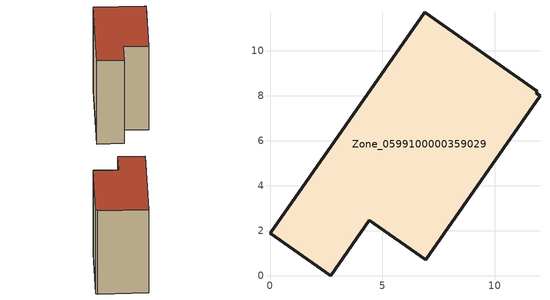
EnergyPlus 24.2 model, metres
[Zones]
Zone_0599100000359029
 floor ground (C_G): 0,1.89 6.88,11.72 11.9,8.2 11.85,8.12 12.01,8 6.92,0.71 4.42,2.46 2.7,0 z3.4
 wall outside (C_F): 6.88,11.72 0,1.89 2.7,0 4.42,2.46 6.92,0.71 12.01,8 11.85,8.12 11.9,8.2 6.88,11.72 z3.4:15.23
 roof outside (C_R): 11.9,8.2 6.88,11.72 0,1.89 2.7,0 4.42,2.46 6.92,0.71 12.01,8 11.85,8.12 z15.23
[BUILDING]
Pand.0599100000359029: North Axis=0; Terrain=City; Loads Convergence Tolerance Value=0.04; Temperature Convergence Tolerance Value=0.4; Solar Distribution=FullExterior; Maximum Number of Warmup Days=25; Minimum Number of Warmup Days=1
[Site:Location]
Rotterdam.The.Hague.AP_ZH_NLD Design_Conditions: Latitude=51.96; Longitude=4.45; Time Zone=1; Elevation=-4.5
[SITE:GROUNDTEMPERATURE:BUILDINGSURFACE]
18, 18, 18, 18, 18, 18, 18, 18, 18, 18, 18, 18
[MATERIAL] Thermal Absorptance=0.9; Solar Absorptance=0.7; Visible Absorptance=0.7
Name | Roughness | Thickness | Conductivity | Density | Specific Heat
G.TC.1992-2005 | MediumSmooth | 0.15 | 0.06 | 540 | 1210
F.TC.1992-2005 | Rough | 0.3 | 0.12 | 1920 | 840
R.TC.1992-2005 | MediumRough | 0.2 | 0.08 | 1500 | 1000
[CONSTRUCTION]
C_G: G.TC.1992-2005
C_F: F.TC.1992-2005
C_R: R.TC.1992-2005
[ZONE]
Zone_0599100000359029: Type=1; Multiplier=1; Ceiling Height=Autocalculate; Volume=Autocalculate; Floor Area=autocalculate; Part of Total Floor Area=Yes
[ZONEINFILTRATION:DESIGNFLOWRATE]
Infil_Zone_0599100000359029: Zone or ZoneList or Space or SpaceList=Zone_0599100000359029; Schedule=AlwaysOn; Design Flow Rate Calculation Method=Flow/Area; Flow Rate per Floor Area=0.0015; Constant Term Coefficient=1; Temperature Term Coefficient=0; Velocity Term Coefficient=0; Velocity Squared Term Coefficient=0
[HVACTEMPLATE:ZONE:IDEALLOADSAIRSYSTEM]
Zone_0599100000359029: Maximum Heating Supply Air Temperature=50; Minimum Cooling Supply Air Temperature=13; Maximum Heating Supply Air Humidity Ratio=0.0156; Minimum Cooling Supply Air Humidity Ratio=0.0077; Heating Limit=NoLimit; Cooling Limit=NoLimit; Dehumidification Control Type=ConstantSensibleHeatRatio; Cooling Sensible Heat Ratio=0.7; Dehumidification Setpoint=60; Humidification Control Type=None; Humidification Setpoint=30; Outdoor Air Method=None; Outdoor Air Flow Rate per Person=0.00944; Outdoor Air Flow Rate per Zone Floor Area=0; Outdoor Air Flow Rate per Zone=0; Demand Controlled Ventilation Type=None; Outdoor Air Economizer Type=NoEconomizer; Heat Recovery Type=None; Sensible Heat Recovery Effectiveness=0.7; Latent Heat Recovery Effectiveness=0.65
[ZONECONTROL:THERMOSTAT]
ThermostatControl_Zone_0599100000359029: Zone or ZoneList=Zone_0599100000359029; Control Type Schedule=DualSetpointControlType; Control 1=Thermostat_Zone_0599100000359029; Temperature Difference Between Cutout And Setpoint=0
[THERMOSTATSETPOINT:DUALSETPOINT]
Thermostat_Zone_0599100000359029: Heating Setpoint Temperature Schedule=HeatingSetpoint_Zone_0599100000359029; Cooling Setpoint Temperature Schedule=CoolingSetpoint_Zone_0599100000359029
[SCHEDULE:COMPACT]
HeatingSetpoint_Zone_0599100000359029: Through: 12/31, For: AllDays, Until: 24:00, 21
CoolingSetpoint_Zone_0599100000359029: Through: 12/31, For: AllDays, Until: 24:00, 24
DualSetpointControlType: Through: 12/31, For: AllDays, Until: 24:00, 4
AlwaysOn: Through: 12/31, For: AllDays, Until: 24:00, 1
